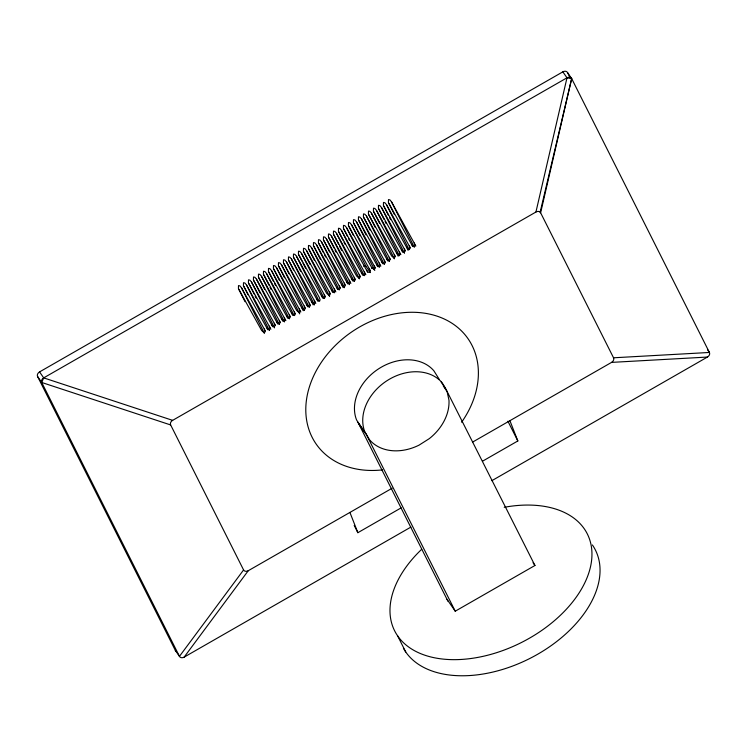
<?xml version="1.0" encoding="UTF-8"?>
<svg xmlns="http://www.w3.org/2000/svg" width="747" height="747" viewBox="0 0 747 747"><rect width="100%" height="100%" fill="white"/><g stroke="black" fill="none" stroke-linecap="round" stroke-linejoin="round"><path stroke-width="1.12" d="M392.184 488.202L248.256 570.717A3.847 2.997 -34.7 0 1 243.578 569.942L170.652 424.95A3.847 2.997 -34.7 0 1 172.632 420.356L535.935 212.027L566.992 77.819L562.855 71.843L39.572 371.903A3.847 2.997 -34.7 0 0 37.583 376.497L175.33 650.376L179.457 656.352A3.847 2.997 -34.7 0 0 184.145 657.127L410.869 527.111M472.683 442.047L611.56 362.388A3.847 2.997 -34.7 0 0 613.539 357.794L540.623 212.802L571.67 78.594L567.543 72.608A3.847 2.997 -34.7 0 0 562.855 71.843M540.623 212.802L540.156 212.176L571.67 78.594A3.847 2.997 -34.7 0 0 566.992 77.819L43.699 377.879A3.847 2.997 -34.7 0 0 41.72 382.473L179.457 656.352L243.578 569.942M170.652 424.95L41.72 382.473L43.699 377.879L39.572 371.903M184.145 657.127L248.256 570.717M354.199 525.421L357.86 532.695L401.12 507.885M482.627 461.142L517.839 440.954L509.912 420.701M491.843 480.685L707.428 357.057A3.847 2.997 -34.7 0 0 709.417 352.463L571.67 78.594L566.992 77.819M446.967 599.243L455.24 611.195L534.955 565.488L445.595 388.515L442.112 382.716A46.211 35.931 -34.7 0 0 387.376 380.456A46.211 35.931 -34.7 0 0 364.807 431.822L369.634 439.871A46.211 35.931 -34.7 0 0 419.123 445.1L429.301 438.638A46.211 35.931 -34.7 0 0 448.975 400.215L447.098 391.503L443.288 385.984M613.539 357.794L709.417 352.463L707.642 349.895M611.56 362.388L707.428 357.057M43.699 377.879L172.632 420.356M353.415 235.389L348.419 225.426L348.494 222.503L349.923 222.83L351.463 224.688L374.798 270.386M347.467 236.379L343.424 228.293L343.499 225.37L344.918 225.697L346.468 227.555L365.853 266.109L370.353 272.608M439.236 379.327L433.848 370.764A46.211 35.931 -34.7 0 0 379.112 368.504A46.211 35.931 -34.7 0 0 356.534 419.87L361.371 427.919M441.141 382.081L445.595 388.515M533.05 562.724L534.955 565.488M358.952 423.894L365.311 433.092M37.583 376.497L41.72 382.473M415.846 246.052L391.456 201.746L389.915 199.888L388.496 199.57L388.412 202.493L394.5 214.632M410.299 247.827L386.46 204.613L384.92 202.754L383.491 202.437L383.416 205.36L388.515 215.528M388.795 203.277L411.634 244.502L414.193 246.781L415.043 245.912L414.296 242.98M405.313 250.731L381.465 207.479L379.915 205.621L378.496 205.304L378.421 208.226L384.033 219.431M383.79 206.144L406.629 247.369L409.197 249.647L410.066 248.153L409.3 245.847M400.85 254.652L376.46 210.355L374.919 208.488L373.5 208.17L373.416 211.093L379.504 223.232M378.794 209.011L401.634 250.245L404.202 252.514L405.061 251.02L404.304 248.714M395.34 256.52L371.464 213.222L369.914 211.364L368.495 211.037L368.42 213.959L375.05 227.181M373.799 211.877L396.638 253.112L399.197 255.381L400.047 254.512L399.3 251.58M390.326 259.358L366.46 216.088L364.919 214.23L363.5 213.903L363.415 216.826L370.017 229.983M385.331 262.225L361.464 218.955L359.914 217.097L358.495 216.77L358.42 219.693L366.058 234.913M363.798 217.61L386.638 258.845L389.196 261.123L390.065 259.62L389.299 257.313M380.849 266.128L356.459 221.822L354.918 219.963L353.499 219.637L353.415 222.559L360.026 235.725M358.793 220.477L381.633 261.711L384.201 263.99L385.05 263.112L384.303 260.18M353.798 223.344L376.637 264.578L379.196 266.856L380.046 265.979L379.299 263.047M365.843 274.7L341.463 230.421L339.922 228.563L338.503 228.237L338.419 231.159L342.938 240.179M343.797 229.077L366.637 270.311L368.178 272.169L369.597 272.487L370.064 271.086L369.307 268.78L346.468 227.555M360.343 276.577L336.467 233.288L334.917 231.43L333.498 231.103L333.423 234.026L338.484 244.138M338.802 231.944L361.641 273.178L364.2 275.456L365.05 274.579L364.303 271.647M355.329 279.425L331.463 236.155L329.922 234.297L328.503 233.97L328.419 236.892L333.974 247.967M350.875 283.356L326.467 239.021L324.917 237.163L323.498 236.836L323.423 239.759L329.539 251.963M328.801 237.677L351.641 278.911L354.199 281.189L355.049 280.312L354.302 277.38M345.31 285.102L321.462 241.888L319.921 240.03L318.502 239.703L318.418 242.626L323.516 252.794M323.796 240.553L346.636 281.778L349.204 284.056L350.072 282.553L349.307 280.246M340.315 287.987L316.467 244.755L314.926 242.896L313.497 242.57L313.423 245.492L320.491 259.592M318.801 243.419L341.64 284.644L344.199 286.923L345.049 286.045L344.302 283.113M335.842 291.9L311.471 247.621L309.921 245.763L308.502 245.436L308.427 248.359L314.478 260.442M313.796 246.286L336.636 287.511L339.203 289.789L340.072 288.286L339.306 285.98M330.323 293.73L306.466 250.488L304.925 248.63L303.506 248.303L303.422 251.225L309.977 264.298M308.8 249.153L331.64 290.378L334.208 292.656L335.067 291.153L334.311 288.846M325.328 296.606L301.471 253.354L299.921 251.496L298.501 251.169L298.427 254.092L301.9 261.039M293.804 257.752L316.644 298.977L318.185 300.836L319.604 301.153L320.071 299.752L319.305 297.446L296.466 256.221L294.925 254.363L293.506 254.036L293.422 256.959L300.602 271.264M298.8 254.886L321.64 296.111L324.207 298.389L325.057 297.511L324.31 294.579M315.832 303.347L291.47 259.088L289.92 257.229L288.501 256.903L288.426 259.825L293.515 269.994M310.332 305.224L286.465 261.954L284.924 260.096L283.505 259.769L283.421 262.692L288.977 273.775M288.8 260.619L311.639 301.844L314.207 304.122L315.075 302.619L314.31 300.313M305.355 308.128L281.47 264.821L279.929 262.963L278.5 262.645L278.426 265.558L284.551 277.772M283.804 263.486L306.643 304.711L309.202 306.989L310.052 306.111L309.305 303.179M300.845 311.966L276.474 267.687L274.924 265.829L273.505 265.512L273.43 268.425L279.481 280.508M278.799 266.352L301.639 307.577L304.206 309.856L305.056 308.978L304.309 306.046M295.317 313.787L271.469 270.554L269.928 268.696L268.509 268.378L268.425 271.292L273.514 281.451M290.35 316.709L266.474 273.421L264.924 271.563L263.504 271.245L263.43 274.158L269.004 285.289M268.808 272.085L291.647 313.31L294.206 315.589L295.056 314.711L294.309 311.779M285.877 320.631L261.469 276.287L259.928 274.429L258.509 274.112L258.425 277.025L264.55 289.229M263.803 274.952L286.643 316.177L289.21 318.455L290.06 317.578L289.313 314.646M280.33 322.415L256.473 279.154L254.923 277.296L253.504 276.978L253.429 279.892L260.003 293.001M258.807 277.819L281.647 319.044L284.205 321.322L285.055 320.454L284.308 317.512M275.316 325.244L251.468 282.021L249.928 280.162L248.508 279.845L248.424 282.768L254.045 293.973M253.803 280.685L276.642 321.91L279.21 324.189L280.078 322.685L279.313 320.379M270.881 329.231L246.473 284.887L244.932 283.029L243.503 282.711L243.429 285.634L247.985 294.72M248.807 283.552L271.647 324.777L274.205 327.055L275.073 325.552L274.308 323.246M265.353 331.052L241.477 287.754L239.927 285.896L238.508 285.578L238.433 288.501L245.053 301.704M243.802 286.418L266.642 327.644L269.209 329.922L270.078 328.428L269.312 326.122M368.794 214.744L391.633 255.978L394.201 258.257L395.06 256.753L394.304 254.447M351.463 224.688L375.293 267.884M348.793 226.21L371.632 267.445L374.2 269.723L375.069 268.22L374.303 265.913M333.797 234.81L356.636 276.045L359.204 278.323L360.054 277.445L359.307 274.513M303.805 252.019L326.644 293.244L329.203 295.523L330.053 294.645L329.306 291.713M273.804 269.219L296.643 310.444L299.211 312.722L300.051 311.844L299.314 308.913M238.807 289.285L261.646 330.51L264.214 332.788L265.054 331.92L264.317 328.988M567.543 72.608L570.157 77.819M507.913 421.215L517.839 440.954M391.456 201.746L414.296 247.145M411.634 244.502L412.661 246.557M386.46 204.613L409.001 249.442M406.629 247.369L408.123 250.348M389.56 217.61L390.606 219.693M381.465 207.479L404.519 253.326M401.634 250.245L402.652 252.262M385.078 221.514L386.134 223.596M376.46 210.355L399.29 255.745M396.638 253.112L398.179 256.184M371.464 213.222L394.397 258.817M366.46 216.088L389.28 261.45M386.638 258.845L387.665 260.89M361.464 218.955L384.275 264.317M381.633 261.711L382.66 263.756M356.459 221.822L379.299 267.211M376.637 264.578L377.665 266.623M369.307 268.78L370.251 270.666M366.637 270.311L367.58 272.197M348.513 238.461L349.559 240.543M341.463 230.421L364.237 275.708M361.641 273.178L362.659 275.213M343.975 242.243L345.011 244.297M336.467 233.288L359.382 278.846M339.53 246.202L341.612 250.348M331.463 236.155L354.237 281.423M351.641 278.911L352.668 280.956M335.011 250.03L336.047 252.084M326.467 239.021L349.419 284.663M346.636 281.778L347.682 283.851M321.462 241.888L344.526 287.735M341.64 284.644L343.144 287.623M324.562 254.876L325.608 256.959M316.467 244.755L339.119 289.789M336.636 287.511L337.653 289.519M311.471 247.621L334.18 292.777M331.64 290.378L332.658 292.413M306.466 250.488L329.632 296.55M301.471 253.354L324.179 298.511M321.64 296.111L322.657 298.137M302.927 263.093L305.514 268.22M296.466 256.221L318.95 300.92M316.644 298.977L317.69 301.06M291.47 259.088L314.515 304.916M311.639 301.844L313.17 304.879M286.465 261.954L309.239 307.232M306.643 304.711L307.671 306.756M281.47 264.821L304.449 310.509M455.24 611.195L366.151 434.072L357.888 422.12L447.985 601.26M301.639 307.577L303.217 310.696M276.474 267.687L299.706 313.88M271.469 270.554L293.973 315.299M291.647 313.31L292.647 315.318M274.56 283.533L275.606 285.606M266.474 273.421L289.341 318.894M286.643 316.177L287.679 318.241M270.041 287.352L271.077 289.416M261.469 276.287L284.439 321.948M281.647 319.044L282.693 321.126M256.473 279.154L279.182 324.31M276.642 321.91L277.66 323.937M251.468 282.021L274.532 327.868M271.647 324.777L272.646 326.766M255.091 296.055L256.146 298.137M246.473 284.887L269.434 330.548M266.642 327.644L267.687 329.726M241.477 287.754L264.373 333.283M397.637 635.884L405.742 651.991M349.923 512.442L357.86 532.695M535.935 212.027A3.847 2.997 -34.7 0 1 540.156 212.176M176.451 651.459A3.847 2.997 -34.7 0 1 175.33 650.376M363.64 266.296A1.541 0.962 -26.7 0 1 365.853 266.109M371.623 268.49A1.541 0.962 -26.7 0 1 373.509 268.518M504.216 507.297A107.829 67.417 -26.7 0 1 585.499 581.334A107.829 67.417 -26.7 0 1 435.025 657.892A107.829 67.417 -26.7 0 1 421.682 549.297M382.548 469.872A92.423 71.861 -34.7 0 1 309.277 387.282A92.423 71.861 -34.7 0 1 430.403 314.291A92.423 71.861 -34.7 0 1 461.609 422.232M592.39 544.955A107.829 67.417 -26.7 0 1 534.581 655.969A107.829 67.417 -26.7 0 1 403.427 648.247"/></g></svg>
